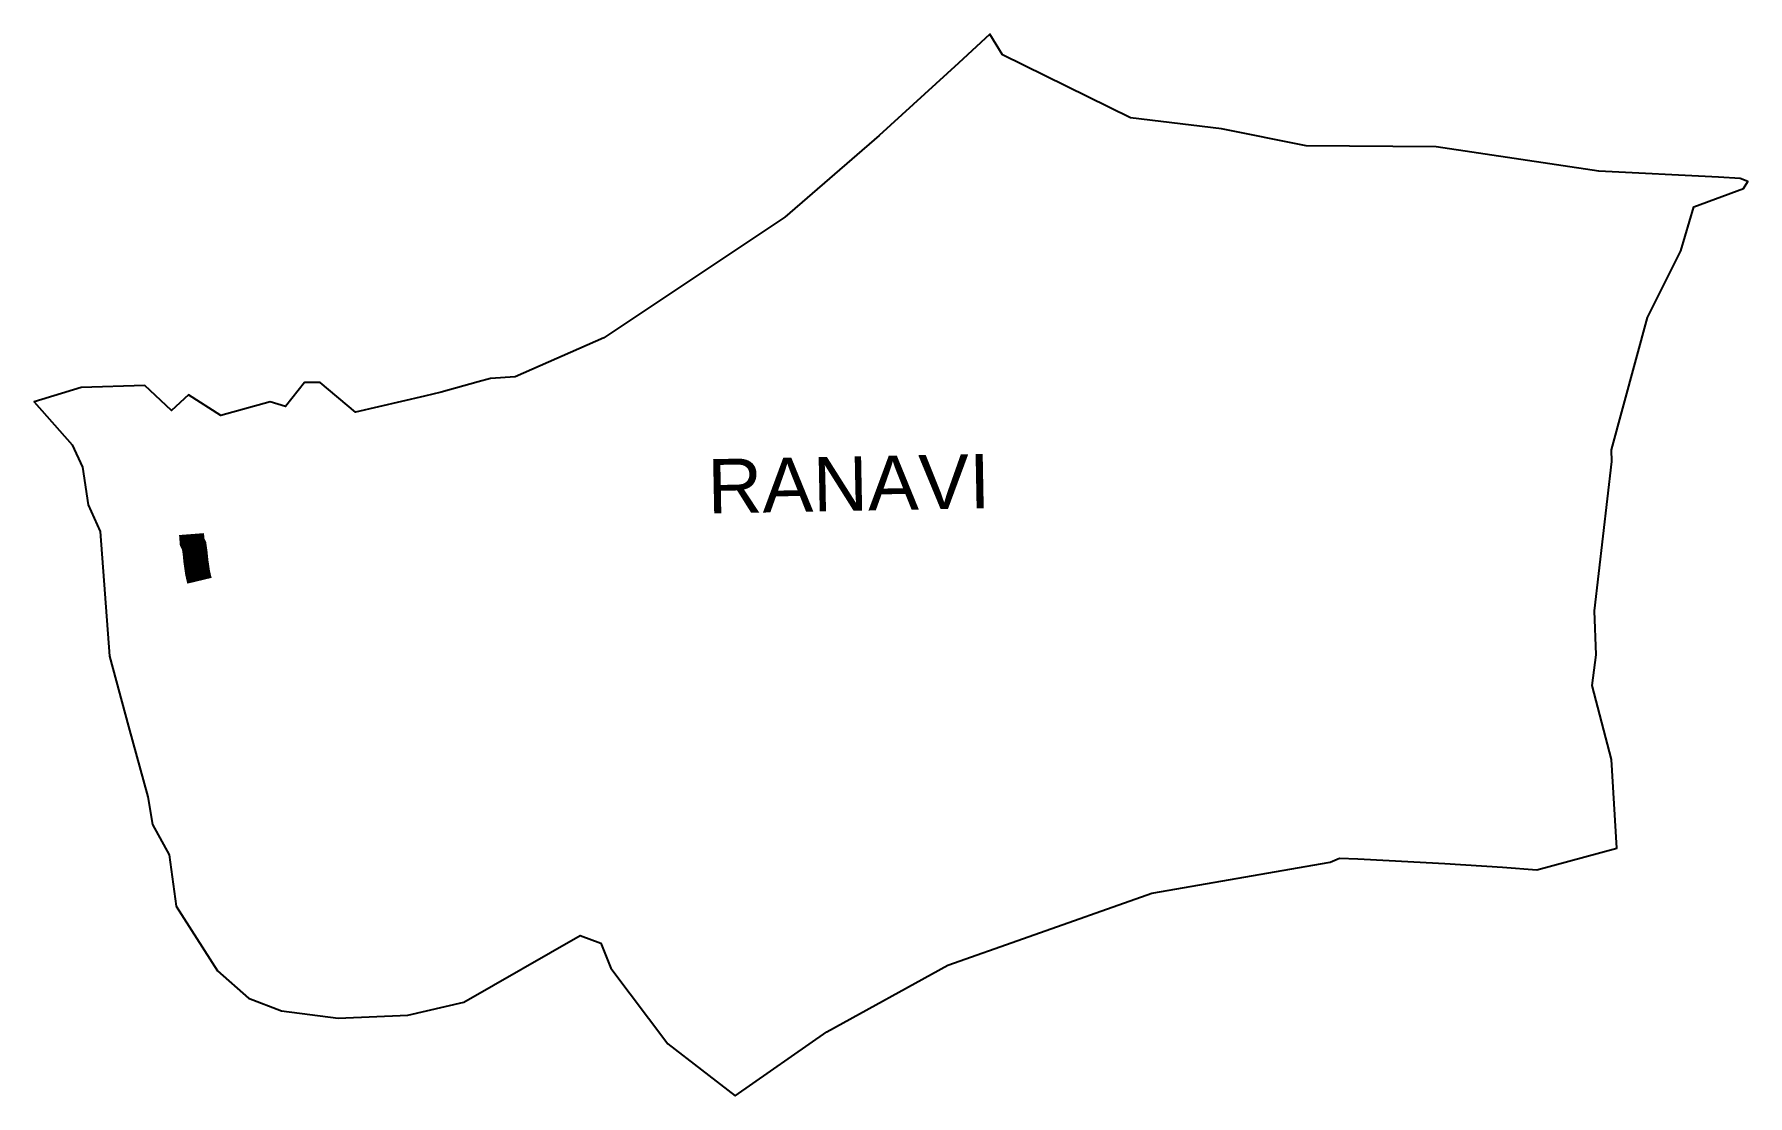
# Model space of a CAD drawing. Header units: metres. Extents: x 303668 to 307095, y 1938661 to 1940784.
import ezdxf

# ---------------------------------------------------------------- set-up
doc = ezdxf.new("R2010")
doc.units = ezdxf.units.M
doc.layers.add('ARTIFICIALLY PROTECTED', color=10, linetype='Continuous')
doc.layers.add('VILLAGE NAME', color=250, linetype='Continuous')
doc.styles.get("Standard").update_dxf_attribs({"font": 'simplex.shx'})

msp = doc.modelspace()

# ---------------------------------------------------------------- linework, layer by layer
at = {"color": 3, "flags": 128}
for points in [[(306791.3, 1939542.6), (306788.1, 1939630.3), (306822.7, 1939928.9), (306822.1, 1939952.6), (306894.3, 1940217.5), (306960.6, 1940350.3), (306986.6, 1940438.8), (307085.9, 1940475.3), (307094.6, 1940489.4), (307079.3, 1940495.5), (307036.2, 1940497.6), (306797.1, 1940509.6), (306471.5, 1940558.6), (306211.7, 1940560.5), (306042.2, 1940594.7), (305860.2, 1940616.5), (305604.2, 1940742.8), (305578.7, 1940783.6), (305516.4, 1940725.9), (305357.5, 1940581.3), (305169.3, 1940418), (304806.7, 1940176.5), (304629.5, 1940098.7), (304580.6, 1940095.5), (304555.6, 1940088.6), (304481.5, 1940068.1), (304448.7, 1940059.7), (304310.2, 1940028), (304239.5, 1940087.3), (304208.6, 1940087.4), (304170.2, 1940038.9), (304139.7, 1940048.8), (304041.3, 1940021), (303976.2, 1940062.4), (303942.5, 1940031.1), (303889.4, 1940081.1), (303761.9, 1940076.9), (303668, 1940048.5), (303743.8, 1939962.3), (303764.5, 1939917.7), (303775.8, 1939842.5), (303799.7, 1939789.5), (303818.2, 1939539.9), (303856.7, 1939399.4), (303895.2, 1939258.8), (303904.3, 1939203.5), (303937.7, 1939142.7), (303951.7, 1939039.8), (304034.5, 1938910.7), (304096.2, 1938855.9), (304162.7, 1938830.3), (304275.6, 1938816), (304414.8, 1938822.1), (304527.2, 1938847.8), (304759.6, 1938981.3), (304801.3, 1938965.9), (304820.8, 1938915.9), (304935.3, 1938764.5), (305069.4, 1938660.8), (305252.9, 1938788.5), (305495.2, 1938922), (305646.4, 1938975.3), (305902.7, 1939065.8), (306259.8, 1939127.8), (306277.9, 1939136.2), (306314.8, 1939134.3), (306377.7, 1939131), (306488.8, 1939125.3), (306604.1, 1939117.8), (306673.1, 1939112.5), (306833, 1939155.9), (306821.8, 1939333.2), (306783.6, 1939481.1)], [(306783.6, 1939481.1), (306791.3, 1939542.6)]]:
    msp.add_lwpolyline(points, dxfattribs=at)
at = {"layer": 'ARTIFICIALLY PROTECTED', "const_width": 50, "flags": 128}
msp.add_lwpolyline([(303982.5, 1939784), (303983.7, 1939768.3), (303987.7, 1939760.2), (303989.8, 1939745.1), (303991.2, 1939730.4), (303994.7, 1939706.1), (303998.4, 1939690.7)], dxfattribs=at)

# ---------------------------------------------------------------- texts
at = {"layer": 'VILLAGE NAME', "insert": (305013.2, 1939933.7), "char_height": 108.748, "attachment_point": 1, "rotation": 1.1028}
msp.add_mtext_dynamic_manual_height_columns('{\\fArial|b0|i0|c0|p34;RANAVI}', width=1571.314, gutter_width=543.7, heights=[0], dxfattribs=at)

doc.saveas('drawing.dxf')
